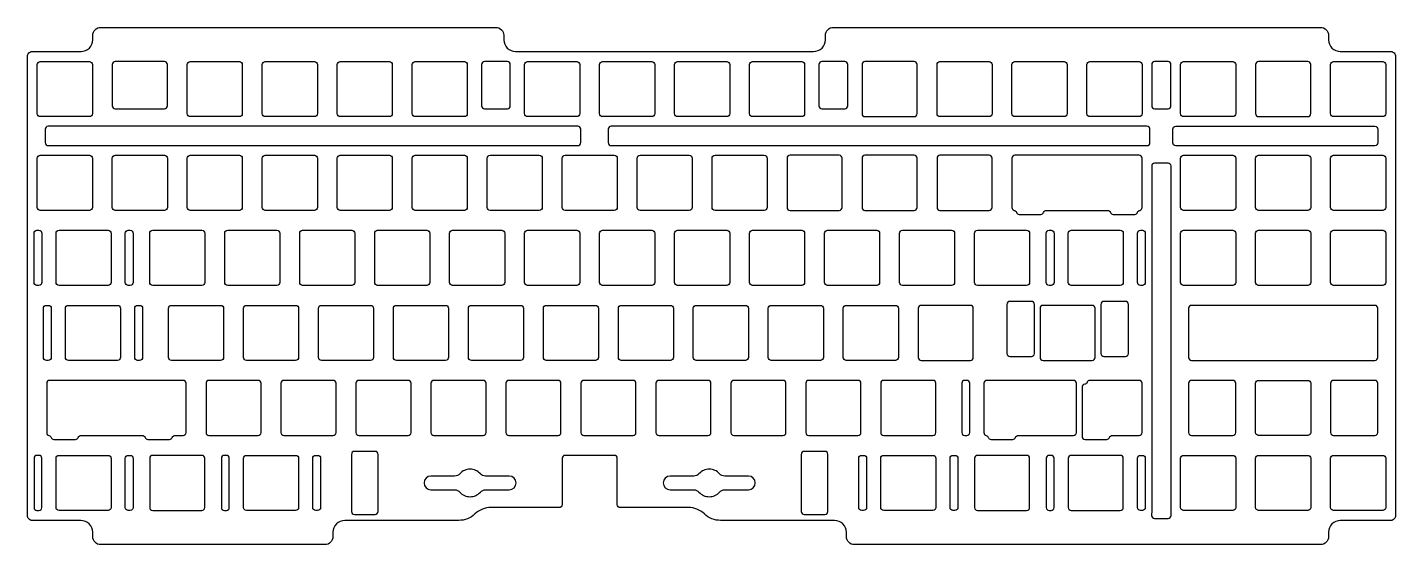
# Model space of a CAD drawing. Header units: millimetres. Extents: x 10 to 358, y -135 to -4.
import ezdxf

# ---------------------------------------------------------------- set-up
doc = ezdxf.new("R2010")
doc.units = ezdxf.units.MM
doc.layers.get('0').update_dxf_attribs({"linetype": 'CONTINUOUS'})

msp = doc.modelspace()

# ---------------------------------------------------------------- linework, layer by layer
for points in [[(10, -127.81), (10, -11.25, -0.414214), (11.25, -10), (23.63, -10, 0.414214), (26.63, -7), (26.63, -5.86, -0.414214), (28.63, -3.86), (129.06, -3.86, -0.414214), (131.06, -5.86), (131.06, -7, 0.414214), (134.06, -10), (209.79, -10, 0.414214), (212.79, -7), (212.79, -5.86, -0.414214), (214.79, -3.86), (338.61, -3.86, -0.414214), (340.61, -5.86), (340.61, -7, 0.414214), (343.61, -10), (356.41, -10, -0.414214), (357.66, -11.25), (357.66, -127.81, -0.414214), (356.41, -129.06), (343.61, -129.06, 0.414214), (340.61, -132.06), (340.61, -133.2, -0.414214), (338.61, -135.2), (220.12, -135.2, -0.414214), (218.12, -133.2), (218.12, -132.06, 0.414214), (215.12, -129.06), (186.16, -129.06, -0.191473), (182.04, -127.42, 0.191473), (177.92, -125.79), (160.63, -125.79, -0.414214), (159.88, -125.04), (159.88, -113.29, 0.414214), (159.13, -112.54), (146.63, -112.54, 0.414214), (145.88, -113.29), (145.88, -125.04, -0.414214), (145.13, -125.79), (127.83, -125.79, 0.191473), (123.71, -127.42, -0.191473), (119.59, -129.06), (90.63, -129.06, 0.414214), (87.63, -132.06), (87.63, -133.2, -0.414214), (85.63, -135.2), (28.62, -135.2, -0.414214), (26.62, -133.2), (26.62, -132.06, 0.414214), (23.62, -129.06), (11.25, -129.06, -0.414214)], [(12.52, -13.28, -0.414214), (13.28, -12.53), (25.78, -12.53, -0.414214), (26.52, -13.28), (26.52, -25.77, -0.414214), (25.78, -26.53), (13.28, -26.53, -0.414214), (12.52, -25.77)], [(31.58, -13.28), (31.58, -23.77, 0.414214), (32.33, -24.52), (44.83, -24.52, 0.414214), (45.58, -23.77), (45.58, -13.28, 0.414214), (44.83, -12.53), (32.33, -12.53, 0.414214)], [(50.63, -13.28, -0.414214), (51.38, -12.53), (63.88, -12.53, -0.414214), (64.62, -13.28), (64.62, -25.77, -0.414214), (63.88, -26.53), (51.38, -26.53, -0.414214), (50.63, -25.77)], [(69.68, -13.28, -0.414214), (70.43, -12.53), (82.93, -12.53, -0.414214), (83.68, -13.28), (83.68, -25.77, -0.414214), (82.93, -26.53), (70.43, -26.53, -0.414214), (69.68, -25.77)], [(88.73, -13.28, -0.414214), (89.48, -12.53), (101.98, -12.53, -0.414214), (102.73, -13.28), (102.73, -25.77, -0.414214), (101.98, -26.53), (89.48, -26.53, -0.414214), (88.73, -25.77)], [(107.78, -13.28, -0.414214), (108.53, -12.53), (121.03, -12.53, -0.414214), (121.78, -13.28), (121.78, -25.77, -0.414214), (121.03, -26.53), (108.53, -26.53, -0.414214), (107.78, -25.77)], [(125.42, -13.28), (125.42, -23.77, 0.414214), (126.17, -24.52), (131.96, -24.52, 0.414214), (132.71, -23.77), (132.71, -13.28, 0.414214), (131.96, -12.53), (126.17, -12.53, 0.414214)], [(136.35, -13.28, -0.414214), (137.1, -12.53), (149.6, -12.53, -0.414214), (150.35, -13.28), (150.35, -25.77, -0.414214), (149.6, -26.53), (137.1, -26.53, -0.414214), (136.35, -25.77)], [(155.4, -13.28, -0.414214), (156.15, -12.53), (168.65, -12.53, -0.414214), (169.4, -13.28), (169.4, -25.77, -0.414214), (168.65, -26.53), (156.15, -26.53, -0.414214), (155.4, -25.77)], [(174.45, -13.28, -0.414214), (175.2, -12.53), (187.7, -12.53, -0.414214), (188.45, -13.28), (188.45, -25.77, -0.414214), (187.7, -26.53), (175.2, -26.53, -0.414214), (174.45, -25.77)], [(193.5, -13.28, -0.414214), (194.25, -12.53), (206.75, -12.53, -0.414214), (207.5, -13.28), (207.5, -25.77, -0.414214), (206.75, -26.53), (194.25, -26.53, -0.414214), (193.5, -25.77)], [(211.14, -13.28), (211.14, -23.77, 0.414214), (211.89, -24.52), (217.68, -24.52, 0.414214), (218.43, -23.77), (218.43, -13.28, 0.414214), (217.68, -12.53), (211.89, -12.53, 0.414214)], [(222.08, -13.28), (222.08, -25.77, 0.414214), (222.83, -26.53), (235.33, -26.53, 0.414214), (236.08, -25.77), (236.08, -13.28, 0.414214), (235.33, -12.53), (222.83, -12.53, 0.414214)], [(241.13, -13.28, -0.414214), (241.88, -12.53), (254.38, -12.53, -0.414214), (255.13, -13.28), (255.13, -25.77, -0.414214), (254.38, -26.53), (241.88, -26.53, -0.414214), (241.13, -25.77)], [(260.18, -13.28, -0.414214), (260.93, -12.53), (273.43, -12.53, -0.414214), (274.18, -13.28), (274.18, -25.77, -0.414214), (273.43, -26.53), (260.93, -26.53, -0.414214), (260.18, -25.77)], [(279.23, -13.28, -0.414214), (279.98, -12.53), (292.48, -12.53, -0.414214), (293.23, -13.28), (293.23, -25.77, -0.414214), (292.48, -26.53), (279.98, -26.53, -0.414214), (279.23, -25.77)], [(295.68, -13.28), (295.68, -23.77, 0.414214), (296.43, -24.52), (299.83, -24.52, 0.414214), (300.58, -23.77), (300.58, -13.28, 0.414214), (299.83, -12.53), (296.43, -12.53, 0.414214)], [(303.04, -13.28, -0.414214), (303.79, -12.53), (316.29, -12.53, -0.414214), (317.04, -13.28), (317.04, -25.77, -0.414214), (316.29, -26.53), (303.79, -26.53, -0.414214), (303.04, -25.77)], [(322.09, -13.28), (322.09, -25.77, 0.414214), (322.84, -26.53), (335.34, -26.53, 0.414214), (336.09, -25.77), (336.09, -13.28, 0.414214), (335.34, -12.53), (322.84, -12.53, 0.414214)], [(341.14, -13.28, -0.414214), (341.89, -12.53), (354.39, -12.53, -0.414214), (355.14, -13.28), (355.14, -25.77, -0.414214), (354.39, -26.53), (341.89, -26.53, -0.414214), (341.14, -25.77)], [(149.85, -28.98), (15.27, -28.98, 0.414214), (14.52, -29.73), (14.52, -33.13, 0.414214), (15.27, -33.88), (149.85, -33.88, 0.414214), (150.6, -33.13), (150.6, -29.73, 0.414214)], [(158.35, -33.88), (294.48, -33.88, 0.414214), (295.23, -33.13), (295.23, -29.73, 0.414214), (294.48, -28.98), (158.35, -28.98, 0.414214), (157.6, -29.73), (157.6, -33.13, 0.414214)], [(353.14, -33.16, -0.414214), (352.39, -33.91), (301.79, -33.91, -0.414214), (301.04, -33.16), (301.04, -29.73, -0.414214), (301.79, -28.98), (352.39, -28.98, -0.414214), (353.14, -29.73)], [(12.52, -37.09, -0.414214), (13.28, -36.34), (25.78, -36.34, -0.414214), (26.52, -37.09), (26.52, -49.59, -0.414214), (25.78, -50.34), (13.28, -50.34, -0.414214), (12.52, -49.59)], [(31.58, -37.09, -0.414214), (32.33, -36.34), (44.83, -36.34, -0.414214), (45.58, -37.09), (45.58, -49.59, -0.414214), (44.83, -50.34), (32.33, -50.34, -0.414214), (31.58, -49.59)], [(50.63, -37.09, -0.414214), (51.38, -36.34), (63.88, -36.34, -0.414214), (64.62, -37.09), (64.62, -49.59, -0.414214), (63.88, -50.34), (51.38, -50.34, -0.414214), (50.63, -49.59)], [(69.68, -37.09, -0.414214), (70.43, -36.34), (82.93, -36.34, -0.414214), (83.68, -37.09), (83.68, -49.59, -0.414214), (82.93, -50.34), (70.43, -50.34, -0.414214), (69.68, -49.59)], [(88.73, -37.09, -0.414214), (89.48, -36.34), (101.98, -36.34, -0.414214), (102.73, -37.09), (102.73, -49.59, -0.414214), (101.98, -50.34), (89.48, -50.34, -0.414214), (88.73, -49.59)], [(107.78, -37.09, -0.414214), (108.53, -36.34), (121.03, -36.34, -0.414214), (121.78, -37.09), (121.78, -49.59, -0.414214), (121.03, -50.34), (108.53, -50.34, -0.414214), (107.78, -49.59)], [(140.08, -36.34, -0.414214), (140.83, -37.09), (140.83, -49.59, -0.414214), (140.08, -50.34), (127.58, -50.34, -0.414214), (126.83, -49.59), (126.83, -37.09, -0.414214), (127.58, -36.34)], [(145.88, -37.09, -0.414214), (146.63, -36.34), (159.13, -36.34, -0.414214), (159.88, -37.09), (159.88, -49.59, -0.414214), (159.13, -50.34), (146.63, -50.34, -0.414214), (145.88, -49.59)], [(164.93, -37.09, -0.414214), (165.68, -36.34), (178.18, -36.34, -0.414214), (178.93, -37.09), (178.93, -49.59, -0.414214), (178.18, -50.34), (165.68, -50.34, -0.414214), (164.93, -49.59)], [(183.98, -37.09, -0.414214), (184.73, -36.34), (197.23, -36.34, -0.414214), (197.98, -37.09), (197.98, -49.59, -0.414214), (197.23, -50.34), (184.73, -50.34, -0.414214), (183.98, -49.59)], [(217.03, -49.59), (217.03, -37.09, 0.414214), (216.28, -36.34), (203.78, -36.34, 0.414214), (203.03, -37.09), (203.03, -49.59, 0.414214), (203.78, -50.34), (216.28, -50.34, 0.414214)], [(222.08, -37.09), (222.08, -49.59, 0.414214), (222.83, -50.34), (235.33, -50.34, 0.414214), (236.08, -49.59), (236.08, -37.09, 0.414214), (235.33, -36.34), (222.83, -36.34, 0.414214)], [(241.13, -37.09), (241.13, -49.59, 0.414214), (241.88, -50.34), (254.38, -50.34, 0.414214), (255.13, -49.59), (255.13, -37.09, 0.414214), (254.38, -36.34), (241.88, -36.34, 0.414214)], [(292.1, -50.82, -0.263225), (292.65, -50.32, 0.348635), (293.23, -49.59), (293.23, -37.09, 0.414214), (292.48, -36.34), (260.93, -36.34, 0.414214), (260.18, -37.09), (260.18, -49.59, 0.348635), (260.75, -50.32, -0.263225), (261.3, -50.82, 0.325437), (262.01, -51.34), (267.51, -51.34, 0.317837), (268.22, -50.84, -0.317837), (268.93, -50.34), (284.47, -50.34, -0.317837), (285.18, -50.84, 0.317837), (285.89, -51.34), (291.39, -51.34, 0.325437)], [(303.04, -37.09, -0.414214), (303.79, -36.34), (316.29, -36.34, -0.414214), (317.04, -37.09), (317.04, -49.59, -0.414214), (316.29, -50.34), (303.79, -50.34, -0.414214), (303.04, -49.59)], [(322.09, -37.09, -0.414214), (322.84, -36.34), (335.34, -36.34, -0.414214), (336.09, -37.09), (336.09, -49.59, -0.414214), (335.34, -50.34), (322.84, -50.34, -0.414214), (322.09, -49.59)], [(341.14, -37.09, -0.414214), (341.89, -36.34), (354.39, -36.34, -0.414214), (355.14, -37.09), (355.14, -49.59, -0.414214), (354.39, -50.34), (341.89, -50.34, -0.414214), (341.14, -49.59)], [(295.68, -39.09), (295.68, -126.54), (295.67, -127.79, 0.414974), (296.42, -128.54), (299.84, -128.54, 0.414214), (300.59, -127.79), (300.59, -39.09, 0.414214), (299.84, -38.34), (296.43, -38.34, 0.414214)], [(11.69, -56.14, -0.414214), (12.44, -55.39), (12.94, -55.39, -0.414214), (13.69, -56.14), (13.69, -68.64, -0.414214), (12.94, -69.39), (12.44, -69.39, -0.414214), (11.69, -68.64)], [(17.29, -56.14, -0.414214), (18.04, -55.39), (30.54, -55.39, -0.414214), (31.29, -56.14), (31.29, -68.64, -0.414214), (30.54, -69.39), (18.04, -69.39, -0.414214), (17.29, -68.64)], [(36.14, -55.39, -0.414214), (36.89, -56.14), (36.89, -68.64, -0.414214), (36.14, -69.39), (35.64, -69.39, -0.414214), (34.89, -68.64), (34.89, -56.14, -0.414214), (35.64, -55.39)], [(41.1, -56.14, -0.414214), (41.85, -55.39), (54.35, -55.39, -0.414214), (55.1, -56.14), (55.1, -68.64, -0.414214), (54.35, -69.39), (41.85, -69.39, -0.414214), (41.1, -68.64)], [(73.4, -55.39, -0.414214), (74.15, -56.14), (74.15, -68.64, -0.414214), (73.4, -69.39), (60.9, -69.39, -0.414214), (60.15, -68.64), (60.15, -56.14, -0.414214), (60.9, -55.39)], [(79.2, -56.14, -0.414214), (79.95, -55.39), (92.45, -55.39, -0.414214), (93.2, -56.14), (93.2, -68.64, -0.414214), (92.45, -69.39), (79.95, -69.39, -0.414214), (79.2, -68.64)], [(98.25, -56.14, -0.414214), (99, -55.39), (111.5, -55.39, -0.414214), (112.25, -56.14), (112.25, -68.64, -0.414214), (111.5, -69.39), (99, -69.39, -0.414214), (98.25, -68.64)], [(117.3, -56.14, -0.414214), (118.05, -55.39), (130.55, -55.39, -0.414214), (131.3, -56.14), (131.3, -68.64, -0.414214), (130.55, -69.39), (118.05, -69.39, -0.414214), (117.3, -68.64)], [(136.35, -56.14, -0.414214), (137.1, -55.39), (149.6, -55.39, -0.414214), (150.35, -56.14), (150.35, -68.64, -0.414214), (149.6, -69.39), (137.1, -69.39, -0.414214), (136.35, -68.64)], [(168.65, -55.39, -0.414214), (169.4, -56.14), (169.4, -68.64, -0.414214), (168.65, -69.39), (156.15, -69.39, -0.414214), (155.4, -68.64), (155.4, -56.14, -0.414214), (156.15, -55.39)], [(174.45, -56.14, -0.414214), (175.2, -55.39), (187.7, -55.39, -0.414214), (188.45, -56.14), (188.45, -68.64, -0.414214), (187.7, -69.39), (175.2, -69.39, -0.414214), (174.45, -68.64)], [(193.5, -56.14, -0.414214), (194.25, -55.39), (206.75, -55.39, -0.414214), (207.5, -56.14), (207.5, -68.64, -0.414214), (206.75, -69.39), (194.25, -69.39, -0.414214), (193.5, -68.64)], [(212.55, -56.14, -0.414214), (213.3, -55.39), (225.8, -55.39, -0.414214), (226.55, -56.14), (226.55, -68.64, -0.414214), (225.8, -69.39), (213.3, -69.39, -0.414214), (212.55, -68.64)], [(231.6, -56.14, -0.414214), (232.35, -55.39), (244.85, -55.39, -0.414214), (245.6, -56.14), (245.6, -68.64, -0.414214), (244.85, -69.39), (232.35, -69.39, -0.414214), (231.6, -68.64)], [(263.9, -55.39, -0.414214), (264.65, -56.14), (264.65, -68.64, -0.414214), (263.9, -69.39), (251.4, -69.39, -0.414214), (250.65, -68.64), (250.65, -56.14, -0.414214), (251.4, -55.39)], [(268.86, -56.14, -0.414214), (269.61, -55.39), (270.11, -55.39, -0.414214), (270.86, -56.14), (270.86, -68.64, -0.414214), (270.11, -69.39), (269.61, -69.39, -0.414214), (268.86, -68.64)], [(274.46, -56.14, -0.414214), (275.21, -55.39), (287.71, -55.39, -0.414214), (288.46, -56.14), (288.46, -68.64, -0.414214), (287.71, -69.39), (275.21, -69.39, -0.414214), (274.46, -68.64)], [(292.06, -56.14, -0.414214), (292.81, -55.39), (293.31, -55.39, -0.414214), (294.06, -56.14), (294.06, -68.64, -0.414214), (293.31, -69.39), (292.81, -69.39, -0.414214), (292.06, -68.64)], [(303.04, -56.14, -0.414214), (303.79, -55.39), (316.29, -55.39, -0.414214), (317.04, -56.14), (317.04, -68.64, -0.414214), (316.29, -69.39), (303.79, -69.39, -0.414214), (303.04, -68.64)], [(322.09, -56.14, -0.414214), (322.84, -55.39), (335.34, -55.39, -0.414214), (336.09, -56.14), (336.09, -68.64, -0.414214), (335.34, -69.39), (322.84, -69.39, -0.414214), (322.09, -68.64)], [(341.14, -56.14, -0.414214), (341.89, -55.39), (354.39, -55.39, -0.414214), (355.14, -56.14), (355.14, -68.64, -0.414214), (354.39, -69.39), (341.89, -69.39, -0.414214), (341.14, -68.64)], [(15.32, -74.44, -0.414214), (16.07, -75.19), (16.07, -87.69, -0.414214), (15.32, -88.44), (14.82, -88.44, -0.414214), (14.07, -87.69), (14.07, -75.19, -0.414214), (14.82, -74.44)], [(32.92, -74.44, -0.414214), (33.67, -75.19), (33.67, -87.69, -0.414214), (32.92, -88.44), (20.42, -88.44, -0.414214), (19.67, -87.69), (19.67, -75.19, -0.414214), (20.42, -74.44)], [(37.27, -75.19, -0.414214), (38.02, -74.44), (38.52, -74.44, -0.414214), (39.27, -75.19), (39.27, -87.69, -0.414214), (38.52, -88.44), (38.02, -88.44, -0.414214), (37.27, -87.69)], [(45.86, -75.19, -0.414214), (46.61, -74.44), (59.11, -74.44, -0.414214), (59.86, -75.19), (59.86, -87.69, -0.414214), (59.11, -88.44), (46.61, -88.44, -0.414214), (45.86, -87.69)], [(64.91, -75.19, -0.414214), (65.66, -74.44), (78.16, -74.44, -0.414214), (78.91, -75.19), (78.91, -87.69, -0.414214), (78.16, -88.44), (65.66, -88.44, -0.414214), (64.91, -87.69)], [(83.96, -75.19, -0.414214), (84.71, -74.44), (97.21, -74.44, -0.414214), (97.96, -75.19), (97.96, -87.69, -0.414214), (97.21, -88.44), (84.71, -88.44, -0.414214), (83.96, -87.69)], [(103.01, -75.19, -0.414214), (103.76, -74.44), (116.26, -74.44, -0.414214), (117.01, -75.19), (117.01, -87.69, -0.414214), (116.26, -88.44), (103.76, -88.44, -0.414214), (103.01, -87.69)], [(122.06, -75.19, -0.414214), (122.81, -74.44), (135.31, -74.44, -0.414214), (136.06, -75.19), (136.06, -87.69, -0.414214), (135.31, -88.44), (122.81, -88.44, -0.414214), (122.06, -87.69)], [(141.11, -75.19, -0.414214), (141.86, -74.44), (154.36, -74.44, -0.414214), (155.11, -75.19), (155.11, -87.69, -0.414214), (154.36, -88.44), (141.86, -88.44, -0.414214), (141.11, -87.69)], [(160.16, -75.19, -0.414214), (160.91, -74.44), (173.41, -74.44, -0.414214), (174.16, -75.19), (174.16, -87.69, -0.414214), (173.41, -88.44), (160.91, -88.44, -0.414214), (160.16, -87.69)], [(179.21, -75.19, -0.414214), (179.96, -74.44), (192.46, -74.44, -0.414214), (193.21, -75.19), (193.21, -87.69, -0.414214), (192.46, -88.44), (179.96, -88.44, -0.414214), (179.21, -87.69)], [(198.26, -75.19, -0.414214), (199.01, -74.44), (211.51, -74.44, -0.414214), (212.26, -75.19), (212.26, -87.69, -0.414214), (211.51, -88.44), (199.01, -88.44, -0.414214), (198.26, -87.69)], [(217.31, -75.19, -0.414214), (218.06, -74.44), (230.56, -74.44, -0.414214), (231.31, -75.19), (231.31, -87.69, -0.414214), (230.56, -88.44), (218.06, -88.44, -0.414214), (217.31, -87.69)], [(250.36, -87.69), (250.36, -75.19, 0.414214), (249.61, -74.44), (237.11, -74.44, 0.414214), (236.36, -75.19), (236.36, -87.69, 0.414214), (237.11, -88.44), (249.61, -88.44, 0.414214)], [(265.88, -86.69), (265.88, -74.19, 0.414214), (265.13, -73.44), (259.63, -73.44, 0.414214), (258.88, -74.19), (258.88, -86.69, 0.414214), (259.63, -87.44), (265.13, -87.44, 0.414214)], [(281.32, -87.69), (281.32, -75.19, 0.414214), (280.57, -74.44), (268.07, -74.44, 0.414214), (267.32, -75.19), (267.32, -87.69, 0.414214), (268.07, -88.44), (280.57, -88.44, 0.414214)], [(282.76, -74.19), (282.76, -86.69, 0.414214), (283.51, -87.44), (289.01, -87.44, 0.414214), (289.76, -86.69), (289.76, -74.19, 0.414214), (289.01, -73.44), (283.51, -73.44, 0.414214)], [(305.04, -75.19), (305.04, -87.69, 0.414214), (305.79, -88.44), (352.39, -88.44, 0.414214), (353.14, -87.69), (353.14, -75.19, 0.414214), (352.39, -74.44), (305.79, -74.44, 0.414214)], [(46.83, -107.99, -0.317837), (47.53, -107.49), (49.59, -107.49, 0.414214), (50.34, -106.74), (50.34, -94.24, 0.414214), (49.59, -93.49), (15.66, -93.49, 0.414214), (14.91, -94.24), (14.91, -106.74, 0.348635), (15.49, -107.47, -0.263225), (16.03, -107.97, 0.325437), (16.74, -108.49), (22.24, -108.49, 0.317837), (22.95, -107.99, -0.317837), (23.66, -107.49), (39.21, -107.49, -0.317837), (39.91, -107.99, 0.317837), (40.62, -108.49), (46.12, -108.49, 0.317837)], [(69.39, -106.74), (69.39, -94.24, 0.414214), (68.64, -93.49), (56.14, -93.49, 0.414214), (55.39, -94.24), (55.39, -106.74, 0.414214), (56.14, -107.49), (68.64, -107.49, 0.414214)], [(88.44, -106.74), (88.44, -94.24, 0.414214), (87.69, -93.49), (75.19, -93.49, 0.414214), (74.44, -94.24), (74.44, -106.74, 0.414214), (75.19, -107.49), (87.69, -107.49, 0.414214)], [(107.49, -106.74), (107.49, -94.24, 0.414214), (106.74, -93.49), (94.24, -93.49, 0.414214), (93.49, -94.24), (93.49, -106.74, 0.414214), (94.24, -107.49), (106.74, -107.49, 0.414214)], [(126.54, -106.74), (126.54, -94.24, 0.414214), (125.79, -93.49), (113.29, -93.49, 0.414214), (112.54, -94.24), (112.54, -106.74, 0.414214), (113.29, -107.49), (125.79, -107.49, 0.414214)], [(145.59, -106.74), (145.59, -94.24, 0.414214), (144.84, -93.49), (132.34, -93.49, 0.414214), (131.59, -94.24), (131.59, -106.74, 0.414214), (132.34, -107.49), (144.84, -107.49, 0.414214)], [(164.64, -106.74), (164.64, -94.24, 0.414214), (163.89, -93.49), (151.39, -93.49, 0.414214), (150.64, -94.24), (150.64, -106.74, 0.414214), (151.39, -107.49), (163.89, -107.49, 0.414214)], [(183.69, -106.74), (183.69, -94.24, 0.414214), (182.94, -93.49), (170.44, -93.49, 0.414214), (169.69, -94.24), (169.69, -106.74, 0.414214), (170.44, -107.49), (182.94, -107.49, 0.414214)], [(202.74, -106.74), (202.74, -94.24, 0.414214), (201.99, -93.49), (189.49, -93.49, 0.414214), (188.74, -94.24), (188.74, -106.74, 0.414214), (189.49, -107.49), (201.99, -107.49, 0.414214)], [(221.79, -106.74), (221.79, -94.24, 0.414214), (221.04, -93.49), (208.54, -93.49, 0.414214), (207.79, -94.24), (207.79, -106.74, 0.414214), (208.54, -107.49), (221.04, -107.49, 0.414214)], [(240.84, -106.74), (240.84, -94.24, 0.414214), (240.09, -93.49), (227.59, -93.49, 0.414214), (226.84, -94.24), (226.84, -106.74, 0.414214), (227.59, -107.49), (240.09, -107.49, 0.414214)], [(249.43, -106.74), (249.43, -94.24, 0.414214), (248.68, -93.49), (248.18, -93.49, 0.414214), (247.43, -94.24), (247.43, -106.74, 0.414214), (248.18, -107.49), (248.68, -107.49, 0.414214)], [(261.08, -107.99, -0.317837), (261.78, -107.49), (275.81, -107.49, 0.414214), (276.56, -106.74), (276.56, -94.24, 0.414214), (275.81, -93.49), (253.78, -93.49, 0.414214), (253.03, -94.24), (253.03, -106.74, 0.348635), (253.61, -107.47, -0.263225), (254.15, -107.97, 0.325437), (254.87, -108.49), (260.37, -108.49, 0.317837)], [(279.27, -93.99, -0.285903), (278.65, -94.49, 0.377951), (277.99, -95.24), (277.99, -107.74, 0.414214), (278.74, -108.49), (284.24, -108.49, 0.317837), (284.95, -107.99, -0.317837), (285.66, -107.49), (292.48, -107.49, 0.414214), (293.23, -106.74), (293.23, -94.24, 0.414214), (292.48, -93.49), (279.98, -93.49, 0.320127)], [(305.79, -107.49), (316.29, -107.49, 0.414214), (317.04, -106.74), (317.04, -94.24, 0.414214), (316.29, -93.49), (305.79, -93.49, 0.414214), (305.04, -94.24), (305.04, -106.74, 0.414214)], [(322.09, -94.24, -0.414214), (322.84, -93.49), (335.34, -93.49, -0.414214), (336.09, -94.24), (336.09, -106.74, -0.414214), (335.34, -107.49), (322.84, -107.49, -0.414214), (322.09, -106.74)], [(352.39, -93.49), (341.89, -93.49, 0.414214), (341.14, -94.24), (341.14, -106.74, 0.414214), (341.89, -107.49), (352.39, -107.49, 0.414214), (353.14, -106.74), (353.14, -94.24, 0.414214)], [(11.69, -113.29), (11.69, -125.79, 0.414214), (12.44, -126.54), (12.94, -126.54, 0.414214), (13.69, -125.79), (13.69, -113.29, 0.414214), (12.94, -112.54), (12.44, -112.54, 0.414214)], [(17.29, -113.29, -0.414214), (18.04, -112.54), (30.54, -112.54, -0.414214), (31.29, -113.29), (31.29, -125.79, -0.414214), (30.54, -126.54), (18.04, -126.54, -0.414214), (17.29, -125.79)], [(34.89, -113.29, -0.414214), (35.64, -112.54), (36.14, -112.54, -0.414214), (36.89, -113.29), (36.89, -125.79, -0.414214), (36.14, -126.54), (35.64, -126.54, -0.414214), (34.89, -125.79)], [(41.1, -113.29), (41.1, -125.79, 0.414214), (41.85, -126.54), (54.35, -126.54, 0.414214), (55.1, -125.79), (55.1, -113.29, 0.414214), (54.35, -112.54), (41.85, -112.54, 0.414214)], [(59.31, -113.29), (59.31, -125.79, 0.414214), (60.06, -126.54), (60.56, -126.54, 0.414214), (61.31, -125.79), (61.31, -113.29, 0.414214), (60.56, -112.54), (60.06, -112.54, 0.414214)], [(64.91, -113.29, -0.414214), (65.66, -112.54), (78.16, -112.54, -0.414214), (78.91, -113.29), (78.91, -125.79, -0.414214), (78.16, -126.54), (65.66, -126.54, -0.414214), (64.91, -125.79)], [(83.76, -112.54, -0.414214), (84.51, -113.29), (84.51, -125.79, -0.414214), (83.76, -126.54), (83.26, -126.54, -0.414214), (82.51, -125.79), (82.51, -113.29, -0.414214), (83.26, -112.54)], [(99.1, -126.79), (99.1, -112.29, 0.414214), (98.35, -111.54), (93.1, -111.54, 0.414214), (92.35, -112.29), (92.35, -126.79, 0.414214), (93.1, -127.54), (98.35, -127.54, 0.414214)], [(213.4, -126.79), (213.4, -112.29, 0.414214), (212.65, -111.54), (207.4, -111.54, 0.414214), (206.65, -112.29), (206.65, -126.79, 0.414214), (207.4, -127.54), (212.65, -127.54, 0.414214)], [(221.24, -113.29, -0.414214), (221.99, -112.54), (222.49, -112.54, -0.414214), (223.24, -113.29), (223.24, -125.79, -0.414214), (222.49, -126.54), (221.99, -126.54, -0.414214), (221.24, -125.79)], [(226.84, -113.29, -0.414214), (227.59, -112.54), (240.09, -112.54, -0.414214), (240.84, -113.29), (240.84, -125.79, -0.414214), (240.09, -126.54), (227.59, -126.54, -0.414214), (226.84, -125.79)], [(245.69, -112.54, -0.414214), (246.44, -113.29), (246.44, -125.79, -0.414214), (245.69, -126.54), (245.19, -126.54, -0.414214), (244.44, -125.79), (244.44, -113.29, -0.414214), (245.19, -112.54)], [(263.9, -112.54), (251.4, -112.54, 0.414214), (250.65, -113.29), (250.65, -125.79, 0.414214), (251.4, -126.54), (263.9, -126.54, 0.414214), (264.65, -125.79), (264.65, -113.29, 0.414214)], [(268.86, -113.29), (268.86, -125.79, 0.414214), (269.61, -126.54), (270.11, -126.54, 0.414214), (270.86, -125.79), (270.86, -113.29, 0.414214), (270.11, -112.54), (269.61, -112.54, 0.414214)], [(274.46, -113.29), (274.46, -125.79, 0.414214), (275.21, -126.54), (287.71, -126.54, 0.414214), (288.46, -125.79), (288.46, -113.29, 0.414214), (287.71, -112.54), (275.21, -112.54, 0.414214)], [(292.06, -113.29, -0.414214), (292.81, -112.54), (293.31, -112.54, -0.414214), (294.06, -113.29), (294.06, -125.79, -0.414214), (293.31, -126.54), (292.81, -126.54, -0.414214), (292.06, -125.79)], [(303.04, -113.29, -0.414214), (303.79, -112.54), (316.29, -112.54, -0.414214), (317.04, -113.29), (317.04, -125.79, -0.414214), (316.29, -126.54), (303.79, -126.54, -0.414214), (303.04, -125.79)], [(322.09, -113.29, -0.414214), (322.84, -112.54), (335.34, -112.54, -0.414214), (336.09, -113.29), (336.09, -125.79, -0.414214), (335.34, -126.54), (322.84, -126.54, -0.414214), (322.09, -125.79)], [(354.39, -112.54, -0.414214), (355.14, -113.29), (355.14, -125.79, -0.414214), (354.39, -126.54), (341.89, -126.54, -0.414214), (341.14, -125.79), (341.14, -113.29, -0.414214), (341.89, -112.54)], [(119.88, -117.2, -0.213422), (118.57, -117.79), (112.54, -117.79, 1), (112.54, -121.29), (118.57, -121.29, -0.213422), (119.88, -121.87, 0.447214), (125.1, -121.87, -0.213422), (126.4, -121.29), (132.43, -121.29, 1), (132.43, -117.79), (126.4, -117.79, -0.213422), (125.1, -117.2, 0.447214)], [(180.65, -117.2, -0.213422), (179.35, -117.79), (173.32, -117.79, 1), (173.32, -121.29), (179.35, -121.29, -0.213422), (180.65, -121.87, 0.447214), (185.87, -121.87, -0.213422), (187.18, -121.29), (193.21, -121.29, 1), (193.21, -117.79), (187.18, -117.79, -0.213422), (185.87, -117.2, 0.447214)]]:
    msp.add_lwpolyline(points, format="xyb", close=True)

doc.saveas('drawing.dxf')
